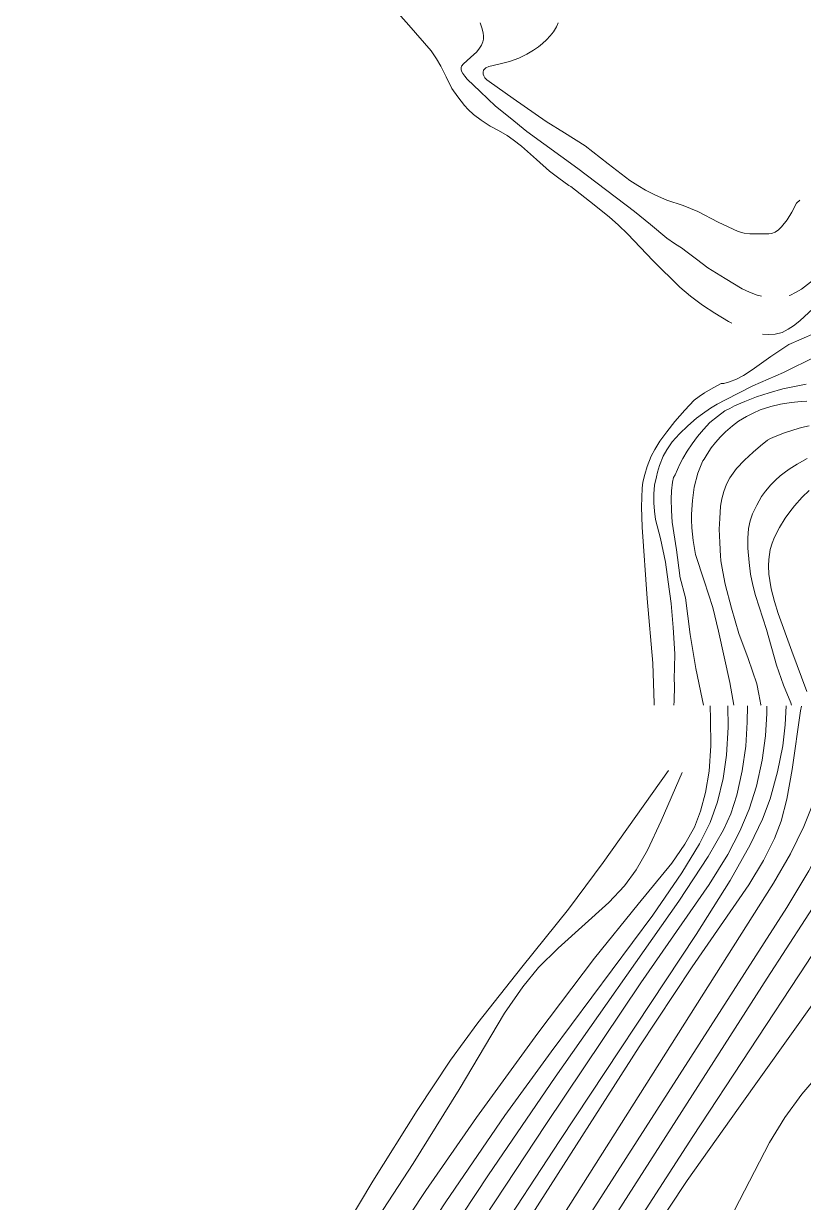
# Model space of a CAD drawing. Header units: inches. Extents: x 115425 to 116786, y 150085 to 152399.
# Drawn here: x 116046.7 to 116119.9, y 151953.3 to 152064 of the extents above; entities that cross this region are included whole.
import ezdxf

# ---------------------------------------------------------------- set-up
doc = ezdxf.new("R2010")
doc.units = ezdxf.units.IN
doc.header["$MEASUREMENT"] = 0
doc.layers.add('Contour', color=7, linetype='Continuous', lineweight=0, true_color=0xbed2ff)

msp = doc.modelspace()

# ---------------------------------------------------------------- linework, layer by layer
at = {"layer": 'Contour'}
for points in [[(116080.62, 152066.45), (116082.9, 152063.87), (116084.99, 152061.46), (116085.48, 152060.7), (116085.9, 152060), (116086.39, 152059), (116086.94, 152057.9), (116087.49, 152057.13), (116088.11, 152056.33), (116088.47, 152055.93), (116088.96, 152055.46), (116089.69, 152054.95), (116090.54, 152054.38), (116091.3, 152053.97), (116092.12, 152053.5), (116092.68, 152053.1), (116093.46, 152052.49), (116094.87, 152051.25), (116096.08, 152050.15), (116096.97, 152049.51), (116097.92, 152048.8), (116097.96, 152048.79), (116098.1, 152048.7), (116099.84, 152047.35), (116101.69, 152045.87), (116102.56, 152045.08), (116103.42, 152044.27), (116105.82, 152041.72), (116108.33, 152039.25), (116109.33, 152038.42), (116110.46, 152037.56), (116111.62, 152036.82), (116112.9, 152036.03), (116113.2, 152035.88)], [(116115.98, 152038.41), (116115.59, 152038.51), (116114.88, 152038.78), (116114.18, 152039.1), (116112.58, 152040.06), (116110.96, 152041.08), (116109.9, 152041.88), (116108.76, 152042.72), (116108.57, 152042.88), (116107.84, 152043.37), (116107.1, 152043.87), (116105.56, 152045.14), (116104.06, 152046.38), (116098.75, 152050.41), (116093.97, 152053.88), (116092.41, 152055.16), (116091.04, 152056.27), (116089.6, 152057.64), (116088.38, 152058.8), (116088.14, 152059.07), (116087.95, 152059.33), (116087.84, 152059.54), (116087.8, 152059.69), (116087.81, 152059.9), (116087.85, 152060.01), (116088.02, 152060.24), (116088.68, 152060.83), (116089.26, 152061.36), (116089.53, 152061.69), (116089.7, 152061.98), (116089.84, 152062.31), (116089.89, 152062.56), (116089.91, 152062.84), (116089.88, 152063.14), (116089.75, 152063.6), (116089.58, 152064.07)], [(116119.6, 152047.43), (116119.28, 152047.16), (116118.84, 152046.31), (116118.41, 152045.57), (116117.88, 152044.93), (116117.59, 152044.64), (116117.27, 152044.43), (116116.94, 152044.31), (116116.68, 152044.27), (116115.79, 152044.26), (116114.91, 152044.27), (116114.36, 152044.34), (116113.8, 152044.5), (116111.92, 152045.37), (116110.03, 152046.38), (116108.63, 152046.92), (116107.11, 152047.43), (116106.04, 152047.91), (116105.12, 152048.37), (116104.39, 152048.81), (116103.64, 152049.29), (116101.59, 152050.84), (116099.44, 152052.53), (116097.5, 152053.75), (116095.79, 152054.82), (116092.67, 152056.97), (116090.44, 152058.56), (116090.21, 152058.74), (116090.04, 152058.92), (116089.94, 152059.1), (116089.88, 152059.27), (116089.86, 152059.45), (116089.91, 152059.62), (116090.12, 152059.84), (116090.39, 152059.98), (116091.34, 152060.21), (116092.34, 152060.45), (116092.78, 152060.6), (116093.23, 152060.76), (116093.98, 152061.15), (116094.59, 152061.51), (116095.05, 152061.83), (116095.45, 152062.14), (116095.81, 152062.48), (116096.17, 152062.85), (116096.47, 152063.24), (116096.75, 152063.7), (116096.91, 152064.09)], [(116121.56, 152040.47), (116119.76, 152039.07), (116119.2, 152038.75), (116118.72, 152038.51), (116118.6, 152038.47)], [(116116.09, 152034.86), (116116.62, 152034.81), (116117.28, 152034.84), (116117.92, 152035), (116118.51, 152035.33), (116118.99, 152035.64), (116119.6, 152036.11), (116122.47, 152038.77)], [(116121, 152034.94), (116119.73, 152034.37), (116118.55, 152033.87), (116116.87, 152032.76), (116115.12, 152031.49), (116114.31, 152030.98), (116113.65, 152030.63), (116112.99, 152030.38), (116112.47, 152030.23), (116112.2, 152030.2), (116111.46, 152029.81), (116110.65, 152029.33), (116110.15, 152029), (116109.68, 152028.64), (116108.8, 152027.71), (116107.87, 152026.66), (116107.12, 152025.69), (116106.44, 152024.8), (116105.97, 152024.03), (116105.65, 152023.39), (116105.27, 152022.42), (116105.04, 152021.68), (116104.87, 152020.95), (116104.79, 152020.38), (116104.74, 152018.65), (116104.79, 152016.74), (116105.26, 152010.03), (116105.8, 152003.97), (116105.92, 152000.17), (116105.93, 152000)], [(116121.08, 152032.74), (116118.05, 152031.26), (116115.17, 152030), (116113.91, 152029.35), (116112.6, 152028.69), (116111.84, 152028.26), (116111.21, 152027.89), (116110.46, 152027.37), (116109.88, 152026.95), (116109.07, 152026.24), (116108.31, 152025.5), (116107.95, 152025.12), (116107.62, 152024.75), (116107.12, 152023.99), (116106.76, 152023.38), (116106.42, 152022.51), (116106.33, 152022.21), (116106.24, 152021.9), (116106.14, 152021.46), (116105.96, 152020.68), (116105.9, 152019.86), (116105.88, 152019.02), (116105.94, 152018.23), (116106.04, 152017.46), (116106.52, 152015.66), (116106.98, 152013.43), (116107.24, 152011.6), (116107.51, 152009.56), (116107.7, 152007.3), (116107.86, 152004.83), (116107.84, 152003.53), (116107.81, 152002.53), (116107.82, 152001.86), (116107.8, 152000.38), (116107.78, 152000)], [(116120.19, 152030.16), (116118.01, 152029.7), (116116.71, 152029.33), (116115.53, 152028.95), (116114.43, 152028.52), (116113.45, 152028.11), (116113.01, 152027.88), (116112.56, 152027.64), (116111.85, 152027.12), (116111.15, 152026.54), (116110.54, 152025.91), (116109.99, 152025.24), (116109.49, 152024.56), (116109.02, 152023.86), (116108.61, 152023.16), (116108.33, 152022.63), (116107.88, 152021.63), (116107.74, 152021.38), (116107.65, 152020.94), (116107.55, 152020.15), (116107.5, 152019.36), (116107.53, 152018.29), (116107.62, 152017.2), (116108.01, 152014.59), (116108.32, 152012.2), (116108.32, 152012.08), (116108.85, 152010.08), (116109.29, 152006.66), (116109.82, 152003.45), (116110.43, 152000.6), (116110.55, 152000)], [(116120.26, 152028.57), (116119.73, 152028.54), (116118.78, 152028.42), (116117.78, 152028.26), (116116.86, 152028.05), (116115.88, 152027.74), (116115.21, 152027.44), (116114.57, 152027.12), (116113.83, 152026.67), (116113.27, 152026.25), (116112.62, 152025.68), (116112.13, 152025.2), (116111.68, 152024.69), (116111.26, 152024.16), (116110.88, 152023.58), (116110.61, 152023.12), (116110.48, 152022.96), (116110.45, 152022.88), (116110.02, 152021.81), (116109.67, 152020.48), (116109.52, 152019.22), (116109.41, 152017.96), (116109.41, 152017.4), (116109.45, 152016.65), (116109.59, 152015.48), (116109.81, 152014.17), (116110.62, 152011.7), (116111.41, 152009.17), (116111.95, 152006.97), (116112.49, 152004.56), (116113.02, 152002.13), (116113.41, 152000)], [(116120.47, 152026.24), (116119.76, 152026.07), (116119.02, 152025.88), (116118.14, 152025.59), (116117.28, 152025.25), (116116.85, 152025.04), (116116.57, 152024.88), (116115.89, 152024.36), (116115.2, 152023.78), (116114.4, 152023.02), (116113.65, 152022.23), (116113.33, 152021.8), (116113.03, 152021.37), (116112.71, 152020.75), (116112.46, 152020.09), (116112.28, 152019.39), (116112.16, 152018.7), (116112.07, 152017.53), (116112.03, 152016.54), (116112.08, 152015.28), (116112.16, 152013.97), (116112.18, 152013.66), (116112.19, 152013.55), (116112.35, 152012.54), (116112.58, 152011.37), (116113.19, 152009.12), (116113.88, 152006.75), (116114.73, 152004.41), (116115.54, 152002.01), (116115.75, 152001.06), (116115.94, 152000.03), (116115.95, 152000)], [(116120.29, 152023.16), (116119.33, 152022.64), (116118.6, 152022.18), (116118.11, 152021.84), (116117.75, 152021.56), (116117.31, 152021.14), (116116.86, 152020.71), (116116.36, 152020.1), (116116, 152019.59), (116115.54, 152018.79), (116115.14, 152017.99), (116114.92, 152017.31), (116114.77, 152016.59), (116114.71, 152015.7), (116114.72, 152014.74), (116114.82, 152013.4), (116114.96, 152012.3), (116115.17, 152011.28), (116115.43, 152010.31), (116116.46, 152007.12), (116117.4, 152003.77), (116118.07, 152001.89), (116118.75, 152000.23), (116118.81, 152000)], [(116120.24, 152001.29), (116118.85, 152005.07), (116117.57, 152008.62), (116117.21, 152009.74), (116116.9, 152010.94), (116116.76, 152011.71), (116116.69, 152012.32), (116116.66, 152013.08), (116116.68, 152013.68), (116116.73, 152014.15), (116116.8, 152014.62), (116116.99, 152015.22), (116117.21, 152015.78), (116117.69, 152016.68), (116118.22, 152017.56), (116118.65, 152018.16), (116119.1, 152018.72), (116119.82, 152019.53), (116120.46, 152020.17)], [(116131.8, 152000), (116129.88, 151993.91), (116128.83, 151991.15), (116127.26, 151987.66), (116125.56, 151984.35), (116123.69, 151981.12), (116120.26, 151975.8), (116109.56, 151959.51), (116080.13, 151913.9), (116075.83, 151906.92), (116072.55, 151901.11), (116061.58, 151881.16), (116059.35, 151877.45), (116057.57, 151874.85), (116054.96, 151871.46), (116051.01, 151866.72), (116046.61, 151861.74), (116041.46, 151856.2), (116037.11, 151851.84), (116032.12, 151847.16), (116011.01, 151827.93), (116005.51, 151823.08), (116001.35, 151819.72), (116000, 151818.66)], [(116000, 151820.4), (116004.74, 151823.98), (116008.18, 151826.88), (116014.18, 151832.29), (116026.64, 151843.82), (116036.03, 151852.82), (116040.2, 151857.06), (116045.17, 151862.39), (116050.33, 151868.28), (116053.48, 151872.12), (116056.07, 151875.56), (116058.27, 151878.88), (116060.48, 151882.59), (116075.39, 151909.51), (116078.41, 151914.57), (116085.49, 151925.87), (116116.54, 151974.37), (116121.87, 151982.64), (116123.67, 151985.74), (116125.06, 151988.54), (116126.35, 151991.61), (116127.38, 151994.55), (116128.22, 151997.54), (116128.75, 151999.96)], [(116122.98, 152000), (116122.39, 151996.12), (116121.76, 151993.53), (116120.98, 151991.13), (116119.96, 151988.62), (116118.71, 151986.07), (116117.11, 151983.31), (116085.39, 151933.18), (116075.97, 151917.65), (116071.53, 151909.97), (116065.1, 151898.47), (116055.46, 151880.95), (116053.28, 151877.32), (116051.3, 151874.39), (116048.97, 151871.36), (116045.83, 151867.62), (116040.6, 151861.79), (116034.83, 151855.7), (116028.59, 151849.38), (116018.24, 151839.2), (116010.71, 151832.12), (116006.75, 151828.61), (116003.91, 151826.32), (116000.01, 151823.52)], [(116125.86, 152000), (116124.98, 151995.64), (116124.19, 151992.91), (116123.15, 151990.11), (116121.88, 151987.25), (116120.43, 151984.46), (116118.37, 151981.03), (116091.06, 151938.41), (116076.91, 151915.58), (116071.33, 151906.1), (116067.53, 151899.3), (116057.6, 151881.18), (116055.49, 151877.66), (116053.43, 151874.65), (116050.88, 151871.34), (116047.48, 151867.25), (116042.5, 151861.65), (116037.59, 151856.46), (116032.03, 151850.83), (116022.57, 151841.66), (116012.32, 151832.12), (116007.27, 151827.59), (116004.18, 151825.04), (116000.04, 151821.97)], [(116044.74, 151868.38), (116047.93, 151872.21), (116050.28, 151875.32), (116052.27, 151878.34), (116054.65, 151882.34), (116057.92, 151888.33), (116068.86, 151909.38), (116072.48, 151915.87), (116078.88, 151926.8), (116086.9, 151940.12), (116094.47, 151952.23), (116104.5, 151967.93), (116109.5, 151975.46), (116114.81, 151983.13), (116116.19, 151985.42), (116117.21, 151987.49), (116117.84, 151989.13), (116118.38, 151991.19), (116118.86, 151993.97), (116119.66, 151999.47), (116119.75, 151999.91)], [(116044.98, 151880.48), (116047.91, 151884.93), (116050.76, 151889.66), (116053.58, 151894.7), (116058.04, 151903.27), (116069.9, 151926.69), (116072.59, 151931.6), (116075.79, 151937.01), (116080.78, 151944.9), (116086.35, 151953.38), (116091.9, 151961.49), (116096.24, 151967.45), (116105.79, 151980.31), (116108.53, 151984.28), (116110.17, 151986.99), (116111.17, 151988.99), (116111.87, 151990.94), (116112.4, 151993.12), (116112.72, 151995.32), (116112.85, 151997.96), (116112.84, 151999.96)], [(116044.98, 151877.4), (116047.5, 151881.07), (116050.24, 151885.45), (116052.97, 151890.19), (116057.21, 151898.04), (116072.2, 151926.69), (116075.37, 151932.35), (116079.05, 151938.49), (116084.32, 151946.79), (116090.37, 151955.93), (116096.63, 151965.1), (116108.24, 151981.6), (116110.98, 151985.79), (116112.44, 151988.31), (116113.12, 151989.82), (116113.67, 151991.57), (116114.19, 151993.86), (116114.52, 151996.17), (116114.64, 151998.41), (116114.67, 151999.96)], [(116045.03, 151874.52), (116047.39, 151877.75), (116049.57, 151881.03), (116052.24, 151885.48), (116055.97, 151892.17), (116064.08, 151907.34), (116073.82, 151925.57), (116076.95, 151931.08), (116081.62, 151938.78), (116088.13, 151949.05), (116095.76, 151960.64), (116104.68, 151973.93), (116111.09, 151983.16), (116112.83, 151985.99), (116113.97, 151988.17), (116114.84, 151990.24), (116115.51, 151992.41), (116116.05, 151994.85), (116116.37, 151997.14), (116116.49, 151999.24), (116116.49, 151999.92)], [(116046.16, 151885.13), (116049.44, 151890.38), (116052.29, 151895.31), (116054.64, 151899.75), (116057.47, 151905.61), (116065.35, 151922.72), (116067.89, 151927.78), (116070.25, 151932.05), (116073.68, 151937.77), (116078.68, 151945.66), (116084.48, 151954.43), (116089.23, 151961.29), (116094.99, 151969.21), (116100.33, 151976.25), (116104.42, 151981.32), (116107.58, 151985.17), (116108.81, 151986.95), (116109.69, 151988.56), (116110.27, 151990.05), (116110.75, 151991.82), (116111.07, 151993.82), (116111.24, 151996.18), (116111.22, 151998.71), (116111.16, 151999.96)], [(116046.28, 151873.28), (116048.49, 151876.24), (116050.81, 151879.71), (116053.21, 151883.71), (116057.28, 151891.04), (116074.36, 151922.54), (116078.1, 151929.04), (116083.52, 151938), (116090.7, 151949.43), (116097.07, 151959.14), (116109.86, 151978.47), (116113.04, 151983.56), (116114.92, 151986.89), (116116.08, 151989.32), (116116.8, 151991.21), (116117.51, 151993.75), (116118, 151996.19), (116118.21, 151998.17), (116118.31, 151999.95)], [(116105.58, 151950.18), (116109.02, 151955.38), (116113.84, 151962.18), (116120.92, 151972.09), (116123.88, 151976.52), (116125.9, 151979.9), (116127.94, 151983.73), (116130.26, 151988.54), (116132.48, 151993.59), (116134.13, 151997.78), (116134.87, 151999.94)], [(116112.99, 151951.68), (116116.74, 151958.96), (116118.17, 151961.31), (116119.79, 151963.5), (116121.85, 151965.9), (116124.74, 151968.93), (116128.63, 151972.85), (116130.12, 151974.63), (116131.15, 151976.16), (116132.03, 151977.91), (116132.84, 151980.09), (116133.79, 151983.32), (116135.32, 151988.74), (116137.66, 151996.54), (116138.48, 151999.94)], [(116107.27, 151993.87), (116101.13, 151985.23), (116097.89, 151980.87), (116093.51, 151975.4), (116089.36, 151970.19), (116086.81, 151966.67), (116083.67, 151961.96), (116079.51, 151955.31), (116071.3, 151941.57), (116064.76, 151930.72), (116060.91, 151924.68), (116056.06, 151917.5), (116049.33, 151907.78)], [(116072.51, 151940.43), (116083.31, 151956.98), (116087.61, 151963.93), (116091.88, 151971.1), (116093.58, 151973.57), (116095.07, 151975.38), (116096.91, 151977.2), (116101.66, 151981.47), (116103.12, 151983.04), (116104.23, 151984.55), (116105.3, 151986.41), (116106.56, 151989.15), (116108.56, 151993.68)]]:
    msp.add_lwpolyline(points, dxfattribs=at)

doc.saveas('drawing.dxf')
